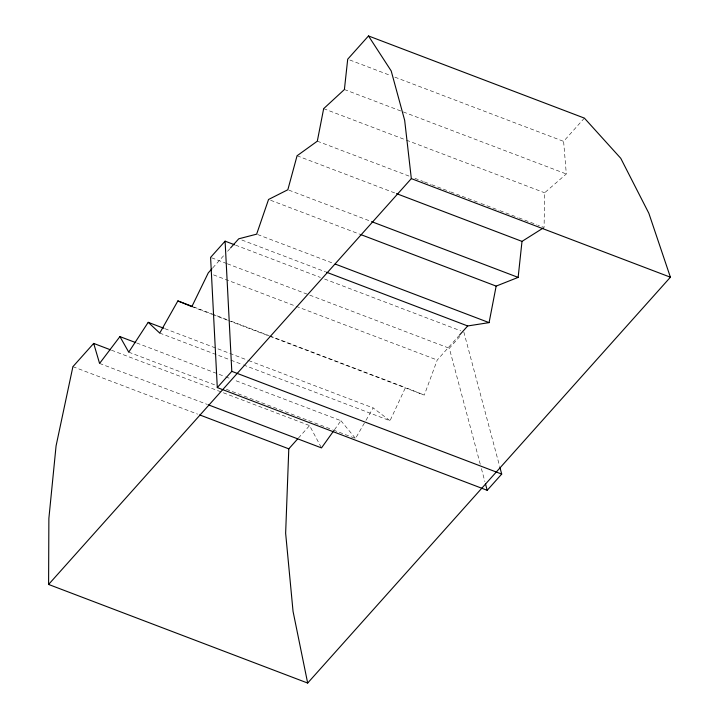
<?xml version="1.0" encoding="UTF-8"?>
<svg xmlns="http://www.w3.org/2000/svg" width="719" height="719" viewBox="0 0 719 719"><rect width="100%" height="100%" fill="white"/><g stroke="black" fill="none" stroke-linecap="round" stroke-linejoin="round"><path stroke-width="0.54" stroke-dasharray="3.6 2.7" d="M584.385 118.114L563.606 141.364L566.32 173.98L544.651 192.773L544.076 227.474L537.776 225.074M269.337 336.124L424.3 395.099L437.233 360.021L458.776 335.926M243.471 364.955L390.022 420.732L405.48 387.559L424.3 395.099M333.454 430.07L355.501 438.455L365.423 421.289M365.971 420.336L373.143 407.934L390.022 420.732M334.452 429.773L340.932 420.705L234.097 380.045M212.734 267.899L224.616 254.598M227.59 251.282L229.819 248.783M298.439 438.042L309.574 425.585L321.501 447.901M480.265 464.285L449.321 348.257L460.196 336.079M349.811 60.001L390.678 75.558M394.875 77.149L563.606 141.364M344.401 89.524L566.32 173.98M323.658 108.659L405.354 139.756M406.397 140.151L544.651 192.773M317.313 141.176L409.695 176.335M414.953 178.33L423.347 181.53M424.399 181.925L430.699 184.325M431.742 184.72L442.239 188.72M443.29 189.115L449.591 191.515M450.642 191.919L461.14 195.91M462.191 196.314L480.04 203.1M481.083 203.504L498.932 210.299M499.984 210.694L517.833 217.489M518.875 217.884L536.725 224.679M297.073 155.771L395.414 193.204M288.894 190.149L370.537 221.218M270.65 200.286L359.797 234.214M257.69 234.556L333.077 263.253M241.863 240.011L325.5 271.836M235.571 245.143L320.377 277.426M324.566 279.017L460.69 330.821M211.638 257.797L226.296 263.37M227.348 263.774L449.321 348.257M213.507 274.874L295.051 305.908M296.093 306.303L437.233 360.021M193.609 306.914L227.177 319.694M231.365 321.285L269.131 335.656M270.173 336.061L405.48 387.559M191.856 306.636L211.754 314.212M212.797 314.607L227.456 320.189M228.507 320.584L268.295 335.728M164.948 328.7L228.768 352.984M229.81 353.389L247.597 360.156M248.639 360.552L373.143 407.934M159.735 333.077L229.864 359.77M230.916 360.174L242.429 364.551M136.691 342.972L224.67 376.459M225.721 376.855L229.909 378.455M128.746 352.157L215.88 385.321M226.377 389.312L332.403 429.665M111.499 350.198L309.574 425.585M99.582 363.437L207.405 404.473M72.907 366.663L197.617 414.135M340.932 420.705L355.501 438.455M463.827 332.016L499.687 466.487M481.415 468.626L484.894 481.64"/><path stroke-width="1.08" d="M230.556 247.956L238.726 238.816L256.638 234.16L268.547 199.487L287.843 189.744L297.073 155.771L317.313 141.176L323.658 108.659L344.401 89.524L347.708 59.201L368.488 35.95L584.385 118.114L620.767 158.315L648.844 213.264L670.405 277.21L307.669 683.05L48.595 584.448L48.874 518.417L56.073 445.888L72.907 366.663L93.686 343.412L110.447 349.802M297.702 438.869L288.795 448.836L285.641 533.255L293.046 611.348L307.669 683.05M360.848 234.61L496.155 286.108L518.138 277.39L522.003 241.386L543.151 228.058M326.543 272.24L467.683 325.959L489.082 322.624L496.155 286.108M192.557 306.519L177.881 300.928L159.735 333.077L148.204 322.328L128.746 352.157L119.929 336.6L99.582 363.437L93.686 343.412M333.805 430.681L321.501 447.901L208.447 404.869M234.52 244.748L225.101 241.162L210.595 257.393L217.291 387.577L487.203 490.313L501.709 474.082L499.975 467.575M211.988 268.726L208.276 272.878L191.856 306.636L177.881 300.928M217.291 387.577L231.797 371.346L225.101 241.162M48.595 584.448L411.331 178.609L404.671 120.334L391.199 70.938L368.488 35.95M459.513 335.099L467.683 325.959M411.331 178.609L670.405 277.21M396.457 193.6L522.003 241.386M371.588 221.623L518.138 277.39M335.171 264.044L489.082 322.624M148.204 322.328L163.896 328.295M231.797 371.346L501.709 474.082M119.929 336.6L135.639 342.577M199.711 414.926L288.795 448.836M485.469 483.806L487.203 490.313"/></g></svg>
